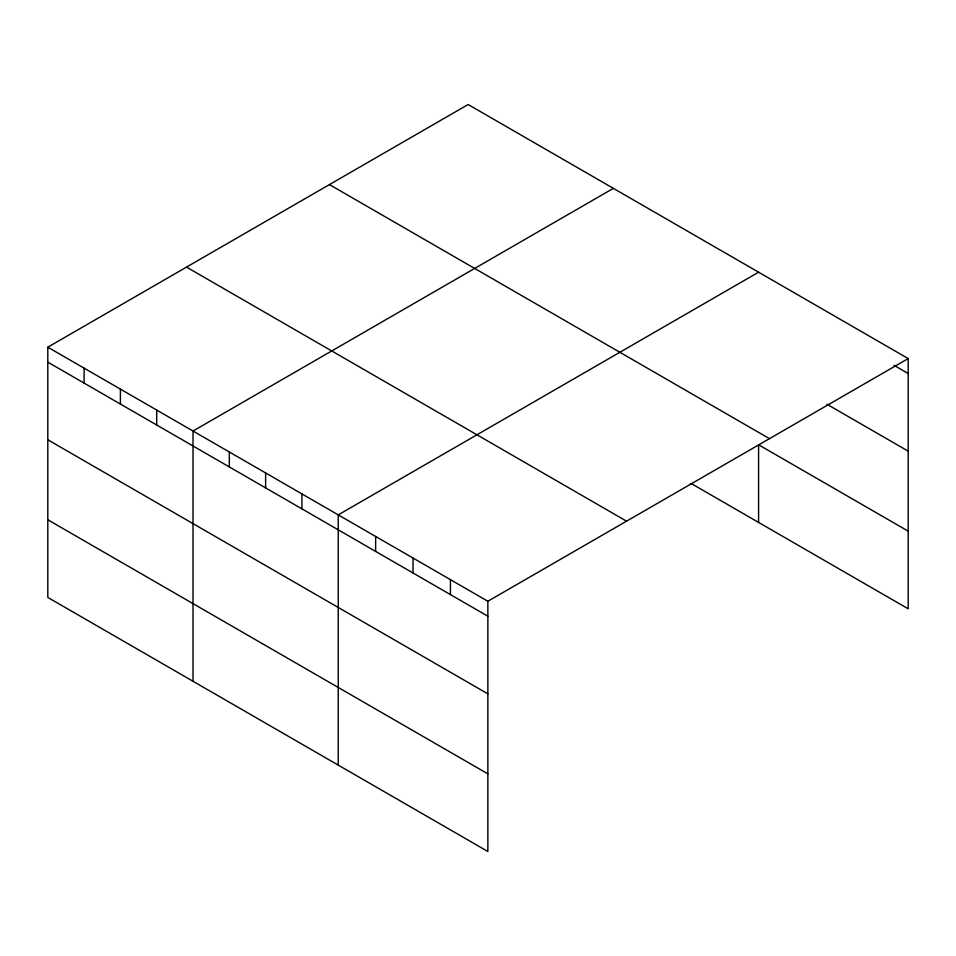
<?xml version="1.0" encoding="UTF-8"?>
<svg xmlns="http://www.w3.org/2000/svg" width="956" height="956" viewBox="0 0 956 956"><rect width="100%" height="100%" fill="white"/><g stroke="black" fill="none" stroke-linecap="round" stroke-linejoin="round"><path stroke-width="1.43" d="M47.8 347.195L487.859 601.252L487.859 851.485L47.8 597.428L47.8 347.195L468.141 104.515L908.2 358.572L908.2 608.805L690.985 483.389M613.37 188.356L193.016 431.036L193.016 681.27M758.586 272.197L338.233 514.878L338.233 765.111M487.859 601.252L908.2 358.572M894.015 365.323L908.2 373.521M826.94 404.245L908.2 451.16M329.438 184.592L769.484 438.661M908.2 531.154L758.586 444.779L758.586 522.418M186.516 267.106L626.562 521.175M47.8 362.133L487.859 616.202M47.8 439.784L487.859 693.841M47.8 519.777L487.859 773.846M450.443 579.659L450.443 594.608M413.04 558.065L413.04 573.014M375.636 536.471L375.636 551.421M301.929 493.917L301.929 508.855M265.625 472.957L265.625 487.895M229.321 451.997L229.321 466.934M156.712 410.076L156.712 425.014M120.408 389.116L120.408 404.053M84.104 368.156L84.104 383.093"/></g></svg>
